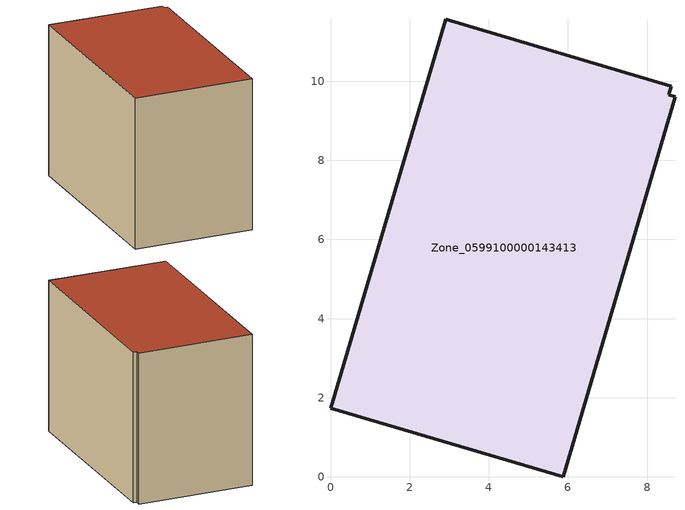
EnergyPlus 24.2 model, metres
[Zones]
Zone_0599100000143413
 floor ground (C_G): 0,1.74 2.91,11.57 8.61,9.88 8.55,9.66 8.71,9.61 5.88,0 z0.56
 wall outside (C_F): 2.91,11.57 0,1.74 5.88,0 8.71,9.61 8.55,9.66 8.61,9.88 2.91,11.57 z0.56:8.36
 roof outside (C_R): 5.88,0 8.71,9.61 8.55,9.66 8.61,9.88 2.91,11.57 0,1.74 z8.36
[BUILDING]
Pand.0599100000143413: North Axis=0; Terrain=City; Loads Convergence Tolerance Value=0.04; Temperature Convergence Tolerance Value=0.4; Solar Distribution=FullExterior; Maximum Number of Warmup Days=25; Minimum Number of Warmup Days=1
[Site:Location]
Rotterdam.The.Hague.AP_ZH_NLD Design_Conditions: Latitude=51.96; Longitude=4.45; Time Zone=1; Elevation=-4.5
[SITE:GROUNDTEMPERATURE:BUILDINGSURFACE]
18, 18, 18, 18, 18, 18, 18, 18, 18, 18, 18, 18
[MATERIAL] Thermal Absorptance=0.9; Solar Absorptance=0.7; Visible Absorptance=0.7
Name | Roughness | Thickness | Conductivity | Density | Specific Heat
G.TC.1965-1974 | MediumSmooth | 0.15 | 0.882353 | 540 | 1210
F.TC.1965-1974 | Rough | 0.3 | 0.697674 | 1920 | 840
R.TC.1965-1974 | MediumRough | 0.2 | 0.232558 | 1500 | 1000
[CONSTRUCTION]
C_G: G.TC.1965-1974
C_F: F.TC.1965-1974
C_R: R.TC.1965-1974
[ZONE]
Zone_0599100000143413: Type=1; Multiplier=1; Ceiling Height=Autocalculate; Volume=Autocalculate; Floor Area=autocalculate; Part of Total Floor Area=Yes
[ZONEINFILTRATION:DESIGNFLOWRATE]
Infil_Zone_0599100000143413: Zone or ZoneList or Space or SpaceList=Zone_0599100000143413; Schedule=AlwaysOn; Design Flow Rate Calculation Method=Flow/Area; Flow Rate per Floor Area=0.003; Constant Term Coefficient=1; Temperature Term Coefficient=0; Velocity Term Coefficient=0; Velocity Squared Term Coefficient=0
[HVACTEMPLATE:ZONE:IDEALLOADSAIRSYSTEM]
Zone_0599100000143413: Maximum Heating Supply Air Temperature=50; Minimum Cooling Supply Air Temperature=13; Maximum Heating Supply Air Humidity Ratio=0.0156; Minimum Cooling Supply Air Humidity Ratio=0.0077; Heating Limit=NoLimit; Cooling Limit=NoLimit; Dehumidification Control Type=ConstantSensibleHeatRatio; Cooling Sensible Heat Ratio=0.7; Dehumidification Setpoint=60; Humidification Control Type=None; Humidification Setpoint=30; Outdoor Air Method=None; Outdoor Air Flow Rate per Person=0.00944; Outdoor Air Flow Rate per Zone Floor Area=0; Outdoor Air Flow Rate per Zone=0; Demand Controlled Ventilation Type=None; Outdoor Air Economizer Type=NoEconomizer; Heat Recovery Type=None; Sensible Heat Recovery Effectiveness=0.7; Latent Heat Recovery Effectiveness=0.65
[ZONECONTROL:THERMOSTAT]
ThermostatControl_Zone_0599100000143413: Zone or ZoneList=Zone_0599100000143413; Control Type Schedule=DualSetpointControlType; Control 1=Thermostat_Zone_0599100000143413; Temperature Difference Between Cutout And Setpoint=0
[THERMOSTATSETPOINT:DUALSETPOINT]
Thermostat_Zone_0599100000143413: Heating Setpoint Temperature Schedule=HeatingSetpoint_Zone_0599100000143413; Cooling Setpoint Temperature Schedule=CoolingSetpoint_Zone_0599100000143413
[SCHEDULE:COMPACT]
HeatingSetpoint_Zone_0599100000143413: Through: 12/31, For: AllDays, Until: 24:00, 21
CoolingSetpoint_Zone_0599100000143413: Through: 12/31, For: AllDays, Until: 24:00, 24
DualSetpointControlType: Through: 12/31, For: AllDays, Until: 24:00, 4
AlwaysOn: Through: 12/31, For: AllDays, Until: 24:00, 1
